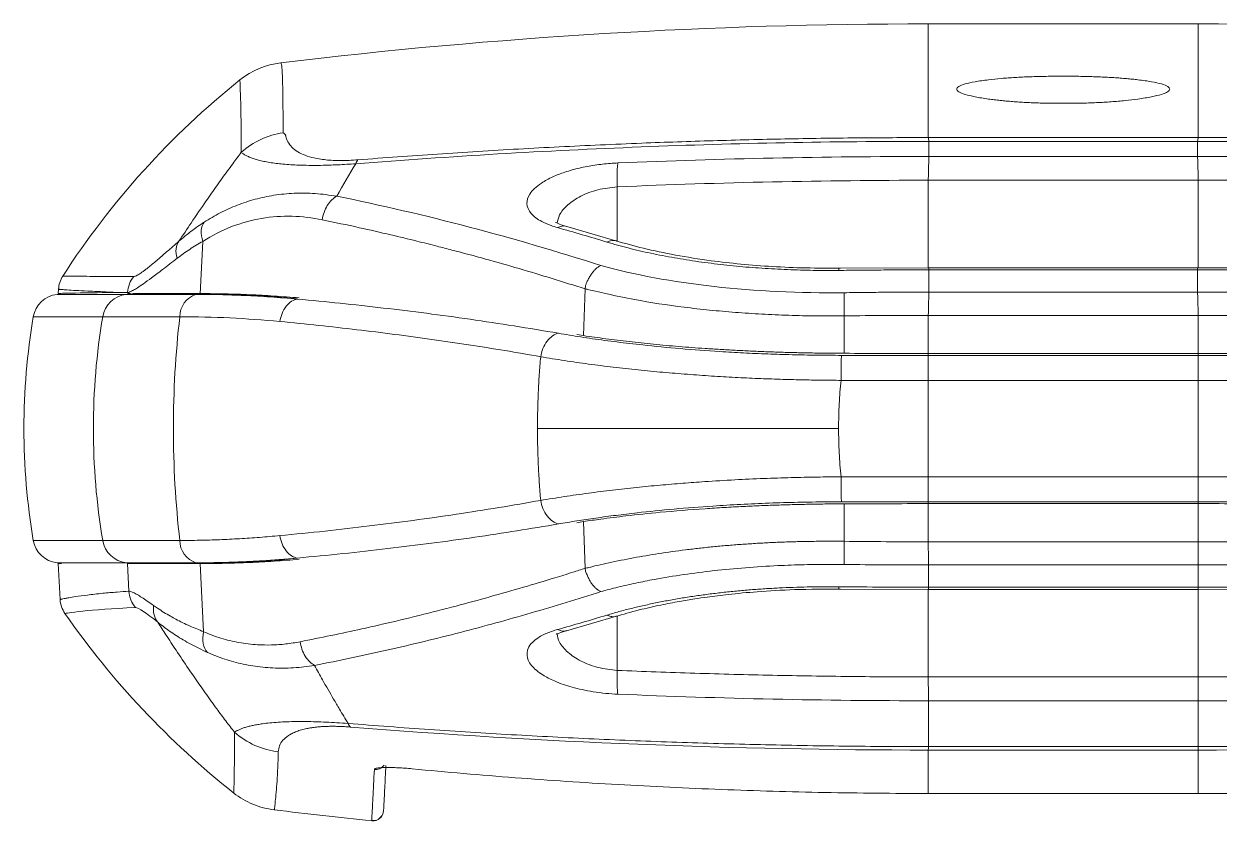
# Model space of a CAD drawing. Header units: inches. Extents: x 1127 to 2406, y 573 to 922.
# Drawn here: x 1249.07 to 1271.2, y 663.25 to 678.02 of the extents above; entities that cross this region are included whole.
import ezdxf

# ---------------------------------------------------------------- set-up
doc = ezdxf.new("R2010")
doc.units = ezdxf.units.IN

msp = doc.modelspace()

# ---------------------------------------------------------------- linework, layer by layer
at = {"color": 7, "linetype": 'Continuous', "lineweight": 15}
for p, q in [((1270.815, 678.021), (1265.815, 678.021)), ((1265.816, 675.914), (1270.815, 675.914)), ((1265.828, 675.844), (1270.803, 675.844)), ((1265.828, 675.565), (1270.803, 675.565)), ((1265.815, 675.123), (1270.815, 675.123)), ((1260.046, 673.997), (1259.121, 674.267)), ((1252.38, 673.991), (1252.331, 673.021)), ((1265.838, 673.503), (1264.153, 673.494)), ((1270.817, 673.503), (1265.814, 673.503)), ((1265.828, 673.46), (1265.828, 673.048)), ((1270.803, 673.46), (1265.828, 673.46)), ((1272.478, 673.494), (1270.793, 673.503)), ((1270.803, 673.048), (1270.803, 673.46)), ((1249.724, 673.013), (1249.679, 673.008)), ((1249.679, 673.008), (1250.961, 673.008)), ((1249.703, 673.022), (1249.707, 673.104)), ((1250.961, 673.008), (1252.252, 673.008)), ((1250.985, 673.022), (1251.04, 673.022)), ((1252.344, 673.022), (1251.096, 673.022)), ((1253.943, 672.943), (1254.132, 672.923)), ((1259.43, 672.244), (1259.46, 673.112)), ((1270.803, 673.048), (1265.828, 673.048)), ((1249.24, 672.594), (1250.525, 672.594)), ((1250.525, 672.594), (1251.953, 672.594)), ((1264.256, 672.61), (1264.256, 671.916)), ((1265.815, 672.619), (1265.815, 671.912)), ((1270.815, 672.619), (1265.815, 672.619)), ((1270.815, 671.912), (1270.815, 672.619)), ((1259.43, 672.244), (1259.307, 672.265)), ((1264.208, 671.878), (1265.815, 671.878)), ((1270.815, 671.912), (1265.815, 671.912)), ((1265.815, 671.878), (1265.815, 671.415)), ((1265.815, 671.878), (1270.815, 671.878)), ((1270.815, 671.415), (1270.815, 671.878)), ((1270.815, 671.878), (1272.423, 671.878)), ((1265.815, 671.415), (1265.815, 669.627)), ((1265.815, 671.415), (1270.815, 671.415)), ((1272.432, 671.415), (1270.815, 671.415)), ((1270.815, 669.627), (1270.815, 671.415)), ((1264.199, 669.627), (1265.815, 669.627)), ((1265.815, 669.627), (1270.815, 669.627)), ((1265.815, 669.627), (1265.815, 669.164)), ((1270.815, 669.627), (1272.432, 669.627)), ((1270.815, 669.164), (1270.815, 669.627)), ((1265.815, 669.164), (1264.208, 669.164)), ((1264.256, 668.432), (1264.256, 669.126)), ((1270.815, 669.164), (1265.815, 669.164)), ((1265.815, 669.13), (1265.815, 668.423)), ((1270.815, 669.13), (1265.815, 669.13)), ((1272.423, 669.164), (1270.815, 669.164)), ((1270.815, 669.13), (1270.815, 668.423)), ((1259.43, 668.798), (1259.307, 668.777)), ((1259.46, 667.931), (1259.43, 668.798)), ((1249.24, 668.448), (1250.525, 668.448)), ((1250.525, 668.448), (1251.953, 668.448)), ((1265.815, 668.423), (1270.815, 668.423)), ((1253.943, 668.099), (1254.132, 668.12)), ((1250.961, 668.034), (1249.679, 668.034)), ((1249.703, 668.02), (1249.737, 667.353)), ((1249.759, 668.02), (1249.703, 668.02)), ((1252.252, 668.034), (1250.961, 668.034)), ((1251.009, 667.507), (1250.984, 668.02)), ((1251.04, 668.02), (1250.984, 668.02)), ((1251.038, 668.02), (1251.096, 668.02)), ((1251.096, 668.02), (1252.344, 668.02)), ((1252.394, 666.756), (1252.331, 668.021)), ((1265.819, 667.994), (1270.812, 667.994)), ((1265.819, 667.994), (1265.819, 667.582)), ((1270.812, 667.582), (1270.812, 667.994)), ((1264.163, 667.547), (1265.829, 667.539)), ((1265.814, 667.539), (1270.817, 667.539)), ((1265.819, 667.582), (1270.812, 667.582)), ((1270.802, 667.539), (1272.468, 667.547)), ((1259.112, 666.773), (1260.038, 667.043)), ((1265.815, 665.919), (1270.815, 665.919)), ((1265.819, 665.477), (1265.819, 664.628)), ((1265.819, 665.477), (1270.812, 665.477)), ((1265.815, 664.563), (1270.815, 664.563)), ((1265.819, 664.628), (1270.812, 664.628)), ((1265.814, 663.758), (1270.817, 663.758)), ((1265.815, 663.759), (1270.815, 663.759)), ((1255.507, 663.252), (1255.508, 663.271))]:
    msp.add_line(p, q, dxfattribs=at)
at = {"color": 8, "linetype": 'Continuous', "lineweight": 15}
for p, q in [((1260.051, 673.996), (1260.056, 675.002)), ((1265.815, 673.502), (1265.815, 675.123)), ((1270.815, 673.502), (1270.815, 675.123)), ((1265.815, 671.912), (1265.815, 671.878)), ((1270.815, 671.878), (1270.815, 671.912)), ((1265.815, 669.164), (1265.815, 669.13)), ((1270.815, 669.13), (1270.815, 669.164)), ((1265.815, 667.54), (1265.815, 665.919)), ((1270.815, 667.54), (1270.815, 665.919)), ((1260.051, 667.046), (1260.056, 666.04))]:
    msp.add_line(p, q, dxfattribs=at)
at = {"color": 8, "linetype": 'Continuous', "lineweight": 15, "flags": 128}
msp.add_lwpolyline([(1264.157, 667.59), (1264.16, 667.555), (1264.163, 667.547)], dxfattribs=at)
at = {"color": 7, "linetype": 'Continuous', "lineweight": 15, "flags": 128}
msp.add_lwpolyline([(1270.812, 665.477), (1270.812, 665.368), (1270.812, 665.259), (1270.812, 665.152), (1270.812, 665.045), (1270.812, 664.939), (1270.812, 664.835), (1270.812, 664.731), (1270.812, 664.628)], dxfattribs=at)
at = {"color": 7, "linetype": 'Continuous', "lineweight": 15}
for centre, radius, start, end in [((1265.815, 578.021), 100, 90, 96.88745), ((1270.815, 578.021), 100, 83.13697, 90), ((1249.733, 672.511), 0.5, 96.1729, 170.3636), ((1251.016, 672.513), 0.498, 96.3634, 170.5815), ((1256.327, 623.75), 49.549, 96.0597, 96.2168), ((1252.388, 672.594), 0.435, 108.2566, 179.9847), ((1261.452, 670.521), 12.387, 170.3636, 189.6364), ((1262.826, 670.521), 12.474, 170.4317, 189.5683), ((1269.946, 670.521), 18.112, 173.4263, 186.5737), ((1249.733, 668.531), 0.5, 189.6364, 263.8271), ((1251.016, 668.529), 0.498, 189.4185, 263.6366), ((1252.388, 668.448), 0.435, 180.0153, 251.7434), ((1256.327, 717.292), 49.549, 263.7832, 263.9403)]:
    msp.add_arc(centre, radius, start, end, dxfattribs=at)
for points in [[(1265.816, 675.914), (1265.816, 677.316), (1265.815, 678.021), (1265.815, 678.021)], [(1270.815, 675.914), (1270.815, 677.316), (1270.815, 678.021), (1270.815, 678.021)], [(1253.066, 676.982), (1253.283, 677.155), (1253.548, 677.266), (1253.824, 677.299)], [(1253.066, 676.982), (1251.785, 675.956), (1250.677, 674.73), (1249.786, 673.348)], [(1265.816, 675.914), (1265.82, 675.899), (1265.824, 675.876), (1265.828, 675.844)], [(1265.828, 675.844), (1265.828, 675.752), (1265.828, 675.659), (1265.828, 675.565)], [(1270.815, 675.914), (1270.811, 675.899), (1270.807, 675.876), (1270.803, 675.844)], [(1270.803, 675.565), (1270.803, 675.659), (1270.803, 675.752), (1270.803, 675.844)], [(1254.86, 674.828), (1254.973, 675.031), (1255.092, 675.232), (1255.211, 675.429)], [(1255.252, 675.502), (1255.238, 675.486), (1255.224, 675.461), (1255.211, 675.429)], [(1265.828, 675.565), (1263.904, 675.564), (1261.981, 675.524), (1260.067, 675.444)], [(1276.563, 675.444), (1274.65, 675.524), (1272.727, 675.564), (1270.803, 675.565)], [(1260.056, 675.002), (1261.969, 675.083), (1263.892, 675.123), (1265.815, 675.123)], [(1270.815, 675.123), (1272.739, 675.123), (1274.662, 675.083), (1276.575, 675.002)], [(1259.749, 673.543), (1258.134, 674.064), (1256.503, 674.493), (1254.86, 674.828)], [(1258.946, 674.246), (1259.252, 674.16), (1259.558, 674.071), (1259.863, 673.978)], [(1249.707, 673.104), (1249.711, 673.19), (1249.739, 673.275), (1249.786, 673.348)], [(1250.985, 673.044), (1250.99, 673.15), (1251.033, 673.259), (1251.101, 673.34)], [(1249.703, 673.022), (1249.703, 673.03), (1250.131, 673.037), (1250.985, 673.044)], [(1252.132, 673.022), (1252.197, 673.022), (1252.263, 673.022), (1252.331, 673.021)], [(1251.953, 672.594), (1252.574, 672.594), (1253.192, 672.564), (1253.806, 672.505)], [(1264.256, 672.61), (1264.776, 672.616), (1265.296, 672.618), (1265.815, 672.619)], [(1270.815, 672.619), (1271.335, 672.618), (1271.855, 672.616), (1272.374, 672.61)], [(1265.815, 671.415), (1265.27, 671.415), (1264.744, 671.415), (1264.199, 671.415)], [(1265.815, 668.423), (1265.296, 668.423), (1264.776, 668.426), (1264.256, 668.432)], [(1272.374, 668.432), (1271.855, 668.426), (1271.335, 668.423), (1270.815, 668.423)], [(1251.131, 667.204), (1251.06, 667.286), (1251.015, 667.398), (1251.009, 667.507)], [(1272.474, 667.59), (1271.92, 667.584), (1271.366, 667.582), (1270.812, 667.582)], [(1249.737, 667.353), (1249.742, 667.261), (1249.774, 667.169), (1249.826, 667.094)], [(1252.953, 663.767), (1251.755, 664.714), (1250.697, 665.839), (1249.826, 667.094)], [(1259.863, 667.064), (1259.558, 666.971), (1259.252, 666.882), (1258.946, 666.796)], [(1260.067, 665.599), (1261.978, 665.518), (1263.898, 665.477), (1265.819, 665.477)], [(1270.812, 665.477), (1272.733, 665.477), (1274.653, 665.518), (1276.564, 665.599)], [(1255.112, 664.99), (1255.098, 665.004), (1255.083, 665.026), (1255.07, 665.056)], [(1255.112, 664.99), (1258.632, 664.707), (1262.224, 664.563), (1265.815, 664.563)], [(1270.815, 664.563), (1274.407, 664.563), (1277.999, 664.707), (1281.519, 664.99)], [(1265.815, 664.563), (1265.815, 664.257), (1265.815, 663.989), (1265.815, 663.759)], [(1265.819, 664.628), (1265.818, 664.599), (1265.817, 664.577), (1265.815, 664.563)], [(1270.812, 664.628), (1270.813, 664.599), (1270.814, 664.577), (1270.815, 664.563)], [(1270.815, 664.563), (1270.815, 664.257), (1270.815, 663.989), (1270.815, 663.759)], [(1253.702, 663.455), (1254.303, 663.382), (1254.905, 663.314), (1255.507, 663.252)]]:
    msp.add_open_spline(points, degree=3, dxfattribs=at)
for points, knots in [([(1253.824, 677.299), (1253.825, 677.299), (1253.829, 677.297), (1253.833, 677.282), (1253.838, 677.257), (1253.842, 677.222), (1253.846, 677.176), (1253.849, 677.121), (1253.853, 677.055), (1253.855, 676.979), (1253.858, 676.893), (1253.86, 676.796), (1253.862, 676.69), (1253.863, 676.573), (1253.864, 676.446), (1253.865, 676.309), (1253.866, 676.163), (1253.866, 676.057), (1253.866, 676.004)], [0, 0, 0, 0, 0.062601, 0.125189, 0.187763, 0.250324, 0.312871, 0.375405, 0.437925, 0.500432, 0.562925, 0.625405, 0.687872, 0.750324, 0.812764, 0.875189, 0.937601, 1, 1, 1, 1]), ([(1253.066, 676.982), (1253.067, 676.982), (1253.072, 676.865), (1253.084, 676.413), (1253.091, 676.076), (1253.092, 675.642)], [0, 0, 0, 0, 0.5, 0.5, 1, 1, 1, 1]), ([(1268.315, 676.549), (1268.267, 676.549), (1268.17, 676.549), (1268.028, 676.551), (1267.89, 676.554), (1267.755, 676.559), (1267.625, 676.565), (1267.499, 676.572), (1267.377, 676.581), (1267.259, 676.591), (1267.146, 676.602), (1267.036, 676.615), (1266.872, 676.636), (1266.675, 676.668), (1266.487, 676.714), (1266.368, 676.763), (1266.33, 676.813), (1266.368, 676.863), (1266.486, 676.909), (1266.674, 676.95), (1266.907, 676.984), (1267.161, 677.01), (1267.42, 677.029), (1267.701, 677.042), (1268.002, 677.05), (1268.209, 677.051), (1268.315, 677.052)], [0, 0, 0, 0, 0.02356, 0.046562, 0.069117, 0.091343, 0.113363, 0.135304, 0.157293, 0.179457, 0.201921, 0.224803, 0.248217, 0.311594, 0.374023, 0.436882, 0.500181, 0.563431, 0.626242, 0.688549, 0.751838, 0.802601, 0.85148, 0.89978, 0.948856, 1, 1, 1, 1]), ([(1268.315, 677.052), (1268.364, 677.052), (1268.461, 677.051), (1268.603, 677.05), (1268.742, 677.047), (1268.876, 677.043), (1269.007, 677.038), (1269.133, 677.032), (1269.255, 677.025), (1269.373, 677.017), (1269.486, 677.007), (1269.596, 676.997), (1269.76, 676.978), (1269.957, 676.95), (1270.145, 676.909), (1270.263, 676.863), (1270.3, 676.813), (1270.263, 676.763), (1270.144, 676.714), (1269.956, 676.668), (1269.723, 676.63), (1269.469, 676.599), (1269.21, 676.577), (1268.929, 676.56), (1268.629, 676.55), (1268.421, 676.549), (1268.315, 676.549)], [0, 0, 0, 0, 0.023592, 0.046623, 0.069204, 0.091452, 0.113489, 0.135443, 0.15744, 0.179609, 0.202073, 0.224951, 0.248356, 0.311624, 0.373948, 0.436744, 0.500008, 0.563293, 0.626167, 0.688578, 0.751976, 0.802754, 0.851625, 0.899896, 0.948923, 1, 1, 1, 1]), ([(1253.866, 676.003), (1253.727, 675.982), (1253.587, 675.941), (1253.323, 675.819), (1253.199, 675.738), (1253.092, 675.642)], [0, 0, 0, 0, 0.5, 0.5, 1, 1, 1, 1]), ([(1253.866, 676.004), (1253.873, 676), (1253.887, 675.993), (1253.9, 675.979), (1253.911, 675.964), (1253.916, 675.949), (1253.921, 675.923), (1253.936, 675.868), (1253.978, 675.786), (1254.068, 675.693), (1254.189, 675.618), (1254.339, 675.559), (1254.497, 675.522), (1254.651, 675.501), (1254.784, 675.491), (1254.929, 675.488), (1255.085, 675.49), (1255.197, 675.498), (1255.252, 675.502)], [0, 0, 0, 0, 0.02022, 0.043013, 0.06844, 0.096547, 0.114476, 0.186282, 0.349062, 0.492911, 0.618296, 0.719372, 0.805305, 0.851212, 0.892522, 0.930202, 0.965518, 1, 1, 1, 1]), ([(1255.211, 675.429), (1256.959, 675.566), (1258.723, 675.671), (1262.267, 675.81), (1264.048, 675.845), (1265.828, 675.844)], [0, 0, 0, 0, 0.5, 0.5, 1, 1, 1, 1]), ([(1255.252, 675.502), (1255.497, 675.521), (1255.988, 675.558), (1256.729, 675.61), (1257.475, 675.658), (1258.226, 675.703), (1258.982, 675.743), (1259.744, 675.779), (1260.693, 675.819), (1261.832, 675.858), (1263.159, 675.891), (1264.488, 675.911), (1265.373, 675.913), (1265.816, 675.914)], [0, 0, 0, 0, 0.070399, 0.141123, 0.212184, 0.28359, 0.355352, 0.42748, 0.499983, 0.624693, 0.749991, 0.875159, 1, 1, 1, 1]), ([(1270.803, 675.844), (1272.583, 675.845), (1274.364, 675.81), (1277.908, 675.671), (1279.672, 675.566), (1281.42, 675.429)], [0, 0, 0, 0, 0.5, 0.5, 1, 1, 1, 1]), ([(1270.815, 675.914), (1271.036, 675.914), (1271.479, 675.914), (1272.142, 675.909), (1272.807, 675.901), (1273.693, 675.886), (1274.799, 675.858), (1276.129, 675.813), (1277.456, 675.754), (1278.779, 675.682), (1280.086, 675.599), (1280.949, 675.534), (1281.378, 675.502)], [0, 0, 0, 0, 0.06238, 0.124839, 0.187381, 0.250014, 0.375303, 0.500024, 0.626652, 0.752155, 0.876587, 1, 1, 1, 1]), ([(1253.092, 675.642), (1253.038, 675.571), (1252.92, 675.413), (1252.737, 675.16), (1252.573, 674.929), (1252.381, 674.654), (1252.181, 674.361), (1252.012, 674.106), (1251.936, 673.993)], [0, 0, 0, 0, 0.13616, 0.303585, 0.477146, 0.56388, 0.806289, 1, 1, 1, 1]), ([(1253.092, 675.642), (1253.104, 675.632), (1253.127, 675.612), (1253.177, 675.582), (1253.236, 675.554), (1253.306, 675.527), (1253.387, 675.502), (1253.48, 675.479), (1253.585, 675.458), (1253.735, 675.435), (1253.91, 675.417), (1254.117, 675.405), (1254.294, 675.399), (1254.493, 675.398), (1254.694, 675.402), (1254.875, 675.409), (1255.042, 675.418), (1255.156, 675.426), (1255.211, 675.429)], [0, 0, 0, 0, 0.082624, 0.162497, 0.239643, 0.314091, 0.385876, 0.455037, 0.521625, 0.585702, 0.696891, 0.748233, 0.800141, 0.856341, 0.902548, 0.936551, 0.96908, 1, 1, 1, 1]), ([(1260.067, 675.444), (1260.021, 675.441), (1259.926, 675.436), (1259.783, 675.422), (1259.639, 675.403), (1259.495, 675.379), (1259.353, 675.35), (1259.215, 675.314), (1259.045, 675.262), (1258.844, 675.184), (1258.599, 675.05), (1258.418, 674.879), (1258.361, 674.684), (1258.424, 674.537), (1258.541, 674.428), (1258.662, 674.352), (1258.798, 674.291), (1258.907, 674.258), (1258.946, 674.246)], [0, 0, 0, 0, 0.033495, 0.067742, 0.102557, 0.138065, 0.174276, 0.211164, 0.248757, 0.319022, 0.402029, 0.535319, 0.648644, 0.772782, 0.832153, 0.889765, 0.959752, 1, 1, 1, 1]), ([(1260.056, 675.003), (1260.052, 675.113), (1260.052, 675.217), (1260.055, 675.328), (1260.057, 675.358), (1260.061, 675.407), (1260.064, 675.427), (1260.067, 675.444)], [0, 0, 0, 0, 0.5, 0.5, 0.75, 0.75, 1, 1, 1, 1]), ([(1265.828, 675.565), (1265.826, 675.531), (1265.824, 675.47), (1265.82, 675.314), (1265.818, 675.219), (1265.815, 675.123)], [0, 0, 0, 0, 0.5, 0.5, 1, 1, 1, 1]), ([(1270.803, 675.565), (1270.805, 675.533), (1270.807, 675.472), (1270.811, 675.312), (1270.813, 675.214), (1270.815, 675.123)], [0, 0, 0, 0, 0.5, 0.5, 1, 1, 1, 1]), ([(1252.405, 674.347), (1252.453, 674.377), (1252.551, 674.438), (1252.701, 674.52), (1252.857, 674.596), (1253.017, 674.663), (1253.181, 674.722), (1253.349, 674.772), (1253.521, 674.814), (1253.761, 674.858), (1254.074, 674.889), (1254.464, 674.886), (1254.726, 674.848), (1254.86, 674.828)], [0, 0, 0, 0, 0.0634782, 0.12795, 0.1934111, 0.259854, 0.327268, 0.3956394, 0.4649516, 0.5351851, 0.684148, 0.8392259, 1, 1, 1, 1]), ([(1254.86, 674.828), (1254.798, 674.796), (1254.734, 674.737), (1254.636, 674.578), (1254.603, 674.481), (1254.59, 674.391)], [0, 0, 0, 0, 0.5, 0.5, 1, 1, 1, 1]), ([(1251.936, 673.993), (1251.973, 674.024), (1252.046, 674.087), (1252.162, 674.177), (1252.281, 674.264), (1252.364, 674.319), (1252.405, 674.347)], [0, 0, 0, 0, 0.255288, 0.507111, 0.755377, 1, 1, 1, 1]), ([(1252.405, 674.346), (1252.375, 674.309), (1252.355, 674.255), (1252.347, 674.129), (1252.358, 674.058), (1252.38, 673.991)], [0, 0, 0, 0, 0.5, 0.5, 1, 1, 1, 1]), ([(1252.38, 673.991), (1252.724, 674.213), (1253.095, 674.353), (1253.843, 674.479), (1254.221, 674.466), (1254.59, 674.391)], [0, 0, 0, 0, 0.5, 0.5, 1, 1, 1, 1]), ([(1254.59, 674.391), (1254.819, 674.343), (1255.244, 674.254), (1255.828, 674.12), (1256.308, 674.005), (1256.685, 673.91), (1257.318, 673.746), (1258.234, 673.494), (1259.053, 673.238), (1259.46, 673.112)], [0, 0, 0, 0, 0.140225, 0.2595, 0.357825, 0.435197, 0.491618, 0.747535, 1, 1, 1, 1]), ([(1259.137, 674.263), (1259.081, 674.278), (1258.978, 674.307), (1258.915, 674.347), (1258.917, 674.335), (1258.917, 674.333)], [0, 0, 0, 0, 0.49092, 0.906531, 1, 1, 1, 1]), ([(1251.101, 673.34), (1251.107, 673.34), (1251.12, 673.342), (1251.148, 673.353), (1251.18, 673.37), (1251.218, 673.394), (1251.262, 673.425), (1251.312, 673.462), (1251.395, 673.527), (1251.524, 673.634), (1251.714, 673.798), (1251.861, 673.927), (1251.936, 673.993)], [0, 0, 0, 0, 0.066506, 0.132682, 0.198779, 0.265034, 0.331669, 0.398885, 0.466867, 0.63842, 0.815552, 1, 1, 1, 1]), ([(1251.936, 673.993), (1251.909, 673.956), (1251.89, 673.908), (1251.878, 673.799), (1251.885, 673.737), (1251.904, 673.677)], [0, 0, 0, 0, 0.5, 0.5, 1, 1, 1, 1]), ([(1252.38, 673.991), (1252.338, 673.967), (1252.255, 673.919), (1252.134, 673.842), (1252.016, 673.762), (1251.941, 673.705), (1251.904, 673.677)], [0, 0, 0, 0, 0.241452, 0.488651, 0.741528, 1, 1, 1, 1]), ([(1259.863, 673.978), (1259.927, 673.959), (1260.056, 673.921), (1260.258, 673.868), (1260.464, 673.817), (1260.676, 673.77), (1260.892, 673.726), (1261.112, 673.686), (1261.336, 673.648), (1261.563, 673.614), (1261.793, 673.583), (1262.025, 673.556), (1262.26, 673.531), (1262.495, 673.51), (1262.732, 673.493), (1262.97, 673.478), (1263.208, 673.467), (1263.446, 673.458), (1263.684, 673.453), (1263.921, 673.451), (1264.078, 673.452), (1264.157, 673.452)], [0, 0, 0, 0, 0.055846, 0.111334, 0.166462, 0.221234, 0.275654, 0.329723, 0.383436, 0.436791, 0.489788, 0.542427, 0.594709, 0.646633, 0.698197, 0.7494, 0.800241, 0.850717, 0.900834, 0.950599, 1, 1, 1, 1]), ([(1264.19, 673.495), (1263.975, 673.495), (1263.55, 673.494), (1262.931, 673.521), (1262.346, 673.566), (1261.741, 673.635), (1261.134, 673.732), (1260.539, 673.856), (1260.195, 673.954), (1260.027, 674.003)], [0, 0, 0, 0, 0.139125, 0.274194, 0.40521, 0.532201, 0.695229, 0.851155, 1, 1, 1, 1]), ([(1250.985, 673.044), (1250.988, 673.043), (1250.995, 673.04), (1251.01, 673.043), (1251.031, 673.053), (1251.059, 673.068), (1251.104, 673.092), (1251.172, 673.132), (1251.281, 673.206), (1251.435, 673.318), (1251.64, 673.473), (1251.812, 673.606), (1251.904, 673.677)], [0, 0, 0, 0, 0.030675, 0.070417, 0.119215, 0.179394, 0.237054, 0.344207, 0.472803, 0.622081, 0.797929, 1, 1, 1, 1]), ([(1259.46, 673.112), (1259.461, 673.124), (1259.464, 673.153), (1259.477, 673.2), (1259.501, 673.256), (1259.533, 673.316), (1259.569, 673.376), (1259.609, 673.43), (1259.653, 673.478), (1259.699, 673.517), (1259.732, 673.535), (1259.749, 673.543)], [0, 0, 0, 0, 0.0661655, 0.1489015, 0.2496091, 0.3781265, 0.5005341, 0.6265426, 0.7512149, 0.877667, 1, 1, 1, 1]), ([(1264.258, 673.039), (1263.435, 673.03), (1262.615, 673.068), (1261.08, 673.24), (1260.367, 673.372), (1259.749, 673.543)], [0, 0, 0, 0, 0.5, 0.5, 1, 1, 1, 1]), ([(1264.157, 673.452), (1264.282, 673.454), (1264.561, 673.459), (1264.978, 673.46), (1265.41, 673.461), (1265.688, 673.46), (1265.828, 673.46)], [0, 0, 0, 0, 0.224941, 0.500004, 0.749999, 1, 1, 1, 1]), ([(1270.803, 673.46), (1270.943, 673.46), (1271.221, 673.46), (1271.639, 673.46), (1272.056, 673.459), (1272.335, 673.454), (1272.474, 673.452)], [0, 0, 0, 0, 0.250058, 0.499997, 0.750209, 1, 1, 1, 1]), ([(1249.786, 673.348), (1249.787, 673.348), (1249.789, 673.348), (1249.802, 673.348), (1249.823, 673.348), (1249.851, 673.347), (1249.886, 673.346), (1249.925, 673.346), (1249.969, 673.345), (1250.018, 673.345), (1250.07, 673.344), (1250.169, 673.343), (1250.331, 673.342), (1250.579, 673.341), (1250.832, 673.34), (1251.015, 673.34), (1251.101, 673.34)], [0, 0, 0, 0, 0.0588048, 0.1157916, 0.170961, 0.2243135, 0.2758495, 0.3255691, 0.3734726, 0.4195599, 0.463831, 0.5062859, 0.6519677, 0.7828207, 0.8988353, 1, 1, 1, 1]), ([(1249.707, 673.104), (1249.708, 673.103), (1249.71, 673.103), (1249.726, 673.102), (1249.753, 673.099), (1249.797, 673.096), (1249.879, 673.089), (1250.022, 673.081), (1250.217, 673.072), (1250.399, 673.064), (1250.548, 673.055), (1250.682, 673.048), (1250.826, 673.043), (1250.932, 673.044), (1250.985, 673.044)], [0, 0, 0, 0, 0.063473, 0.128125, 0.193956, 0.260964, 0.355468, 0.506229, 0.650812, 0.749876, 0.812158, 0.874076, 0.93687, 1, 1, 1, 1]), ([(1252.252, 673.008), (1252.325, 673.008), (1252.471, 673.007), (1252.77, 673.002), (1253.157, 672.989), (1253.638, 672.963), (1253.965, 672.935), (1254.131, 672.921)], [0, 0, 0, 0, 0.115828, 0.231855, 0.475826, 0.733472, 1, 1, 1, 1]), ([(1252.331, 673.021), (1252.464, 673.019), (1252.731, 673.015), (1253.133, 672.999), (1253.537, 672.975), (1253.807, 672.954), (1253.943, 672.943)], [0, 0, 0, 0, 0.247085, 0.496083, 0.74704, 1, 1, 1, 1]), ([(1254.164, 672.943), (1254.009, 672.955), (1253.703, 672.98), (1253.246, 673.004), (1252.87, 673.017), (1252.569, 673.022), (1252.419, 673.022), (1252.344, 673.022)], [0, 0, 0, 0, 0.256231, 0.504363, 0.75324, 0.876742, 1, 1, 1, 1]), ([(1259.46, 673.112), (1259.483, 673.106), (1259.547, 673.09), (1259.682, 673.058), (1259.958, 672.996), (1260.489, 672.886), (1261.128, 672.787), (1261.762, 672.716), (1262.242, 672.673), (1262.731, 672.641), (1263.231, 672.619), (1263.741, 672.607), (1264.084, 672.609), (1264.256, 672.61)], [0, 0, 0, 0, 0.017957, 0.048162, 0.100208, 0.218409, 0.418037, 0.514866, 0.610449, 0.706762, 0.803796, 0.901536, 1, 1, 1, 1]), ([(1264.256, 672.61), (1264.256, 672.697), (1264.255, 672.79), (1264.256, 672.944), (1264.257, 673.004), (1264.258, 673.039)], [0, 0, 0, 0, 0.5, 0.5, 1, 1, 1, 1]), ([(1265.828, 673.048), (1265.697, 673.048), (1265.435, 673.048), (1265.043, 673.047), (1264.651, 673.045), (1264.389, 673.041), (1264.258, 673.039)], [0, 0, 0, 0, 0.250051, 0.499997, 0.749903, 1, 1, 1, 1]), ([(1265.828, 673.048), (1265.826, 673.01), (1265.824, 672.95), (1265.82, 672.799), (1265.818, 672.71), (1265.815, 672.619)], [0, 0, 0, 0, 0.5, 0.5, 1, 1, 1, 1]), ([(1270.815, 672.619), (1270.813, 672.71), (1270.811, 672.799), (1270.807, 672.95), (1270.805, 673.01), (1270.803, 673.048)], [0, 0, 0, 0, 0.5, 0.5, 1, 1, 1, 1]), ([(1272.373, 673.039), (1272.255, 673.041), (1271.993, 673.045), (1271.601, 673.047), (1271.196, 673.048), (1270.934, 673.048), (1270.803, 673.048)], [0, 0, 0, 0, 0.225349, 0.500003, 0.75, 1, 1, 1, 1]), ([(1254.131, 672.921), (1254.061, 672.911), (1253.984, 672.865), (1253.863, 672.711), (1253.822, 672.605), (1253.806, 672.505)], [0, 0, 0, 0, 0.5, 0.5, 1, 1, 1, 1]), ([(1254.131, 672.921), (1254.395, 672.896), (1254.925, 672.845), (1255.722, 672.757), (1256.525, 672.659), (1257.333, 672.548), (1258.147, 672.426), (1258.691, 672.334), (1258.965, 672.288)], [0, 0, 0, 0, 0.1632902, 0.3278688, 0.4937846, 0.6610835, 0.8298085, 1, 1, 1, 1]), ([(1258.637, 671.852), (1258.416, 671.891), (1257.971, 671.969), (1257.299, 672.075), (1256.618, 672.176), (1255.928, 672.269), (1255.229, 672.355), (1254.521, 672.435), (1254.046, 672.482), (1253.806, 672.505)], [0, 0, 0, 0, 0.137793, 0.277256, 0.4184, 0.561236, 0.705775, 0.852026, 1, 1, 1, 1]), ([(1258.637, 671.852), (1258.653, 671.951), (1258.695, 672.059), (1258.817, 672.221), (1258.894, 672.272), (1258.965, 672.288)], [0, 0, 0, 0, 0.5, 0.5, 1, 1, 1, 1]), ([(1258.965, 672.288), (1259.032, 672.276), (1259.168, 672.253), (1259.379, 672.22), (1259.597, 672.187), (1259.82, 672.156), (1260.049, 672.126), (1260.285, 672.097), (1260.669, 672.054), (1261.219, 672), (1261.85, 671.953), (1262.393, 671.922), (1262.84, 671.903), (1263.292, 671.889), (1263.748, 671.88), (1264.055, 671.879), (1264.208, 671.878)], [0, 0, 0, 0, 0.048347, 0.096559, 0.144683, 0.192771, 0.24087, 0.289029, 0.337298, 0.47182, 0.606196, 0.685033, 0.763637, 0.842204, 0.920928, 1, 1, 1, 1]), ([(1264.256, 671.916), (1264.157, 671.916), (1263.961, 671.918), (1263.669, 671.922), (1263.378, 671.928), (1263.09, 671.936), (1262.804, 671.946), (1262.521, 671.958), (1262.239, 671.972), (1261.96, 671.988), (1261.61, 672.01), (1261.195, 672.041), (1260.724, 672.084), (1260.273, 672.132), (1259.838, 672.185), (1259.566, 672.224), (1259.43, 672.244)], [0, 0, 0, 0, 0.056093, 0.11189, 0.167466, 0.222901, 0.278272, 0.333658, 0.389139, 0.444792, 0.500695, 0.601227, 0.700959, 0.800353, 0.899878, 1, 1, 1, 1]), ([(1258.637, 671.852), (1258.628, 671.741), (1258.609, 671.521), (1258.591, 671.188), (1258.58, 670.855), (1258.578, 670.632), (1258.578, 670.521)], [0, 0, 0, 0, 0.249614, 0.499473, 0.749596, 1, 1, 1, 1]), ([(1258.637, 671.852), (1258.709, 671.84), (1258.852, 671.816), (1259.073, 671.781), (1259.297, 671.748), (1259.523, 671.717), (1259.751, 671.687), (1259.98, 671.659), (1260.21, 671.633), (1260.44, 671.608), (1260.669, 671.586), (1260.898, 671.564), (1261.126, 671.545), (1261.352, 671.527), (1261.576, 671.51), (1261.799, 671.495), (1262.018, 671.482), (1262.235, 671.47), (1262.449, 671.459), (1262.659, 671.45), (1262.866, 671.442), (1263.069, 671.435), (1263.268, 671.429), (1263.462, 671.424), (1263.653, 671.421), (1263.839, 671.418), (1264.02, 671.416), (1264.14, 671.415), (1264.199, 671.415)], [0, 0, 0, 0, 0.048268, 0.095748, 0.14244, 0.188346, 0.23347, 0.277813, 0.321374, 0.364152, 0.406147, 0.447357, 0.487784, 0.527427, 0.566286, 0.60436, 0.64165, 0.678155, 0.713875, 0.748809, 0.782959, 0.816323, 0.848901, 0.880693, 0.911699, 0.941919, 0.971353, 1, 1, 1, 1]), ([(1264.208, 671.878), (1264.206, 671.853), (1264.203, 671.793), (1264.2, 671.627), (1264.199, 671.522), (1264.199, 671.415)], [0, 0, 0, 0, 0.5, 0.5, 1, 1, 1, 1]), ([(1264.256, 671.916), (1264.516, 671.915), (1265.035, 671.913), (1265.555, 671.912), (1265.815, 671.912)], [0, 0, 0, 0, 0.500037, 1, 1, 1, 1]), ([(1272.375, 671.916), (1272.115, 671.915), (1271.595, 671.913), (1271.075, 671.912), (1270.815, 671.912)], [0, 0, 0, 0, 0.5000202, 1, 1, 1, 1]), ([(1264.199, 671.415), (1264.192, 671.343), (1264.179, 671.198), (1264.165, 670.977), (1264.156, 670.751), (1264.155, 670.597), (1264.154, 670.521)], [0, 0, 0, 0, 0.242222, 0.486323, 0.744031, 1, 1, 1, 1]), ([(1258.578, 670.521), (1258.945, 670.521), (1259.349, 670.521), (1260.216, 670.521), (1260.678, 670.521), (1261.639, 670.521), (1262.137, 670.521), (1263.144, 670.521), (1263.653, 670.521), (1264.154, 670.521)], [0, 0, 0, 0, 0.25, 0.25, 0.5, 0.5, 0.75, 0.75, 1, 1, 1, 1]), ([(1258.578, 670.521), (1258.578, 670.409), (1258.58, 670.186), (1258.592, 669.852), (1258.61, 669.52), (1258.628, 669.3), (1258.637, 669.19)], [0, 0, 0, 0, 0.251395, 0.501848, 0.751377, 1, 1, 1, 1]), ([(1264.154, 670.521), (1264.155, 670.446), (1264.156, 670.297), (1264.165, 670.074), (1264.178, 669.85), (1264.192, 669.702), (1264.199, 669.627)], [0, 0, 0, 0, 0.250029, 0.499937, 0.749877, 1, 1, 1, 1]), ([(1258.637, 669.19), (1258.709, 669.202), (1258.851, 669.226), (1259.072, 669.26), (1259.294, 669.293), (1259.517, 669.324), (1259.741, 669.353), (1259.965, 669.38), (1260.188, 669.406), (1260.409, 669.429), (1260.628, 669.452), (1260.845, 669.472), (1261.058, 669.491), (1261.267, 669.508), (1261.472, 669.524), (1261.791, 669.546), (1262.22, 669.572), (1262.757, 669.597), (1263.265, 669.613), (1263.743, 669.624), (1264.051, 669.626), (1264.199, 669.627)], [0, 0, 0, 0, 0.048148, 0.095424, 0.141785, 0.187195, 0.231619, 0.275024, 0.317382, 0.358667, 0.398858, 0.437934, 0.475878, 0.512677, 0.548318, 0.582792, 0.677576, 0.76675, 0.850227, 0.927974, 1, 1, 1, 1]), ([(1264.199, 669.627), (1264.199, 669.52), (1264.2, 669.415), (1264.203, 669.249), (1264.206, 669.189), (1264.208, 669.164)], [0, 0, 0, 0, 0.5, 0.5, 1, 1, 1, 1]), ([(1253.806, 668.537), (1254.085, 668.564), (1254.639, 668.619), (1255.462, 668.714), (1256.273, 668.818), (1257.072, 668.932), (1257.859, 669.054), (1258.379, 669.145), (1258.637, 669.19)], [0, 0, 0, 0, 0.172467, 0.342593, 0.510392, 0.675882, 0.839079, 1, 1, 1, 1]), ([(1258.637, 669.19), (1258.653, 669.091), (1258.695, 668.983), (1258.817, 668.821), (1258.894, 668.77), (1258.965, 668.754)], [0, 0, 0, 0, 0.5, 0.5, 1, 1, 1, 1]), ([(1264.208, 669.164), (1264.118, 669.164), (1263.937, 669.163), (1263.667, 669.16), (1263.399, 669.155), (1263.132, 669.149), (1262.867, 669.14), (1262.604, 669.129), (1262.342, 669.117), (1262.083, 669.102), (1261.666, 669.076), (1261.102, 669.032), (1260.508, 668.971), (1260.03, 668.914), (1259.658, 668.864), (1259.3, 668.811), (1259.077, 668.773), (1258.965, 668.754)], [0, 0, 0, 0, 0.0465844, 0.0930141, 0.1393278, 0.1855645, 0.2317636, 0.2779647, 0.3242075, 0.3705319, 0.4169775, 0.5502119, 0.6837651, 0.7628189, 0.8417315, 0.9207192, 1, 1, 1, 1]), ([(1264.256, 669.126), (1264.161, 669.126), (1263.968, 669.125), (1263.673, 669.12), (1263.367, 669.114), (1263.049, 669.105), (1262.72, 669.093), (1262.38, 669.078), (1262.031, 669.059), (1261.513, 669.026), (1260.896, 668.976), (1260.258, 668.909), (1259.789, 668.85), (1259.536, 668.813), (1259.43, 668.798)], [0, 0, 0, 0, 0.053962, 0.110192, 0.168797, 0.229927, 0.293763, 0.360348, 0.429616, 0.501478, 0.673922, 0.813793, 0.92216, 1, 1, 1, 1]), ([(1265.815, 669.13), (1265.555, 669.13), (1265.035, 669.129), (1264.516, 669.127), (1264.256, 669.126)], [0, 0, 0, 0, 0.499949, 1, 1, 1, 1]), ([(1272.375, 669.126), (1272.115, 669.127), (1271.595, 669.129), (1271.075, 669.13), (1270.815, 669.13)], [0, 0, 0, 0, 0.5000511, 1, 1, 1, 1]), ([(1254.131, 668.121), (1254.412, 668.148), (1254.97, 668.201), (1255.799, 668.294), (1256.612, 668.395), (1257.41, 668.505), (1258.193, 668.623), (1258.709, 668.711), (1258.965, 668.754)], [0, 0, 0, 0, 0.174028, 0.345115, 0.513256, 0.678453, 0.840702, 1, 1, 1, 1]), ([(1251.953, 668.448), (1252.075, 668.448), (1252.321, 668.45), (1252.69, 668.461), (1253.06, 668.479), (1253.433, 668.503), (1253.682, 668.526), (1253.806, 668.537)], [0, 0, 0, 0, 0.1970081, 0.3954728, 0.5954338, 0.7969302, 1, 1, 1, 1]), ([(1253.806, 668.537), (1253.822, 668.437), (1253.863, 668.331), (1253.984, 668.177), (1254.061, 668.131), (1254.131, 668.121)], [0, 0, 0, 0, 0.5, 0.5, 1, 1, 1, 1]), ([(1264.256, 668.432), (1264.164, 668.433), (1263.979, 668.434), (1263.703, 668.432), (1263.428, 668.427), (1263.154, 668.419), (1262.883, 668.408), (1262.614, 668.393), (1262.349, 668.375), (1262.086, 668.355), (1261.827, 668.331), (1261.572, 668.304), (1261.234, 668.264), (1260.823, 668.207), (1260.348, 668.126), (1259.972, 668.05), (1259.701, 667.988), (1259.554, 667.954), (1259.481, 667.936), (1259.46, 667.931)], [0, 0, 0, 0, 0.052856, 0.105662, 0.158395, 0.211036, 0.263571, 0.316003, 0.368338, 0.420585, 0.47276, 0.524857, 0.576843, 0.683242, 0.786756, 0.89174, 0.9447, 0.983894, 1, 1, 1, 1]), ([(1264.258, 668.003), (1264.257, 668.038), (1264.256, 668.098), (1264.255, 668.252), (1264.256, 668.345), (1264.256, 668.432)], [0, 0, 0, 0, 0.5, 0.5, 1, 1, 1, 1]), ([(1265.815, 668.423), (1265.816, 668.332), (1265.817, 668.243), (1265.818, 668.092), (1265.818, 668.032), (1265.819, 667.994)], [0, 0, 0, 0, 0.5, 0.5, 1, 1, 1, 1]), ([(1270.812, 667.994), (1270.813, 668.032), (1270.813, 668.092), (1270.814, 668.243), (1270.815, 668.332), (1270.815, 668.423)], [0, 0, 0, 0, 0.5, 0.5, 1, 1, 1, 1]), ([(1254.131, 668.121), (1254.019, 668.111), (1253.799, 668.092), (1253.472, 668.07), (1253.103, 668.051), (1252.77, 668.04), (1252.471, 668.035), (1252.325, 668.034), (1252.252, 668.034)], [0, 0, 0, 0, 0.178996, 0.353042, 0.524176, 0.768146, 0.884164, 1, 1, 1, 1]), ([(1252.331, 668.021), (1252.477, 668.023), (1252.763, 668.028), (1253.178, 668.046), (1253.569, 668.069), (1253.821, 668.089), (1253.943, 668.099)], [0, 0, 0, 0, 0.272569, 0.530091, 0.772569, 1, 1, 1, 1]), ([(1252.344, 668.02), (1252.419, 668.02), (1252.569, 668.02), (1252.87, 668.025), (1253.246, 668.038), (1253.703, 668.062), (1254.009, 668.087), (1254.164, 668.099)], [0, 0, 0, 0, 0.123248, 0.2467599, 0.4956372, 0.7437587, 1, 1, 1, 1]), ([(1252.132, 668.02), (1252.165, 668.02), (1252.229, 668.02), (1252.297, 668.02), (1252.331, 668.021)], [0, 0, 0, 0, 0.500015, 1, 1, 1, 1]), ([(1259.46, 667.931), (1259.384, 667.907), (1259.198, 667.847), (1258.818, 667.73), (1258.097, 667.515), (1257.033, 667.215), (1256.033, 666.969), (1255.07, 666.75), (1254.563, 666.648), (1254.183, 666.571)], [0, 0, 0, 0, 0.043365, 0.106756, 0.218073, 0.455236, 0.713877, 0.785533, 1, 1, 1, 1]), ([(1259.749, 667.499), (1259.733, 667.508), (1259.701, 667.526), (1259.654, 667.564), (1259.609, 667.611), (1259.568, 667.665), (1259.533, 667.726), (1259.507, 667.781), (1259.487, 667.826), (1259.474, 667.86), (1259.463, 667.895), (1259.461, 667.919), (1259.46, 667.931)], [0, 0, 0, 0, 0.1201823, 0.2442811, 0.3711452, 0.4994534, 0.6230872, 0.7481255, 0.8123637, 0.8757738, 0.9386318, 1, 1, 1, 1]), ([(1264.258, 668.003), (1264.175, 668.003), (1264.01, 668.005), (1263.763, 668.003), (1263.518, 667.999), (1263.274, 667.992), (1262.909, 667.976), (1262.429, 667.946), (1261.844, 667.891), (1261.279, 667.818), (1260.798, 667.738), (1260.396, 667.658), (1260.064, 667.583), (1259.854, 667.527), (1259.749, 667.499)], [0, 0, 0, 0, 0.050387, 0.100534, 0.1505, 0.200346, 0.250136, 0.375361, 0.500118, 0.624782, 0.750048, 0.833033, 0.916257, 1, 1, 1, 1]), ([(1265.819, 667.994), (1265.559, 667.994), (1265.038, 667.995), (1264.518, 668), (1264.258, 668.003)], [0, 0, 0, 0, 0.5000195, 1, 1, 1, 1]), ([(1272.373, 668.003), (1272.113, 668), (1271.593, 667.995), (1271.072, 667.994), (1270.812, 667.994)], [0, 0, 0, 0, 0.499981, 1, 1, 1, 1]), ([(1249.737, 667.353), (1249.738, 667.353), (1249.74, 667.354), (1249.757, 667.358), (1249.787, 667.365), (1249.833, 667.374), (1249.907, 667.388), (1250.031, 667.409), (1250.233, 667.437), (1250.496, 667.466), (1250.762, 667.49), (1250.937, 667.502), (1251.009, 667.507)], [0, 0, 0, 0, 0.062837, 0.13002, 0.201549, 0.277424, 0.357646, 0.475067, 0.629691, 0.788906, 0.912343, 1, 1, 1, 1]), ([(1251.009, 667.507), (1251.016, 667.507), (1251.028, 667.506), (1251.055, 667.498), (1251.086, 667.486), (1251.123, 667.467), (1251.175, 667.439), (1251.248, 667.393), (1251.347, 667.327), (1251.426, 667.271), (1251.466, 667.243)], [0, 0, 0, 0, 0.0959048, 0.1921785, 0.2888988, 0.3861409, 0.4839777, 0.6500867, 0.8220138, 1, 1, 1, 1]), ([(1259.749, 667.499), (1259.536, 667.431), (1259.107, 667.295), (1258.46, 667.103), (1257.807, 666.918), (1257.148, 666.742), (1256.482, 666.575), (1255.81, 666.418), (1255.132, 666.269), (1254.678, 666.178), (1254.45, 666.133)], [0, 0, 0, 0, 0.121933, 0.244748, 0.368441, 0.493011, 0.618455, 0.744769, 0.871952, 1, 1, 1, 1]), ([(1264.157, 667.59), (1264.071, 667.59), (1263.899, 667.591), (1263.639, 667.588), (1263.378, 667.582), (1263.116, 667.571), (1262.853, 667.557), (1262.59, 667.539), (1262.327, 667.517), (1262.065, 667.491), (1261.805, 667.46), (1261.547, 667.426), (1261.292, 667.387), (1261.041, 667.344), (1260.794, 667.296), (1260.551, 667.245), (1260.315, 667.189), (1260.083, 667.129), (1259.936, 667.085), (1259.863, 667.064)], [0, 0, 0, 0, 0.05391, 0.108451, 0.163592, 0.21934, 0.275715, 0.33271, 0.390316, 0.448534, 0.507366, 0.566808, 0.626862, 0.687532, 0.74881, 0.810687, 0.873172, 0.936284, 1, 1, 1, 1]), ([(1260.018, 667.037), (1260.162, 667.079), (1260.429, 667.156), (1260.833, 667.248), (1261.181, 667.315), (1261.47, 667.363), (1261.769, 667.407), (1262.15, 667.454), (1262.687, 667.504), (1263.382, 667.545), (1263.905, 667.546), (1264.19, 667.547)], [0, 0, 0, 0, 0.128367, 0.237316, 0.326744, 0.396594, 0.451577, 0.541916, 0.663415, 0.81609, 1, 1, 1, 1]), ([(1264.157, 667.59), (1264.434, 667.587), (1264.988, 667.583), (1265.542, 667.582), (1265.819, 667.582)], [0, 0, 0, 0, 0.499972, 1, 1, 1, 1]), ([(1249.826, 667.094), (1249.826, 667.094), (1249.936, 667.115), (1250.372, 667.161), (1250.698, 667.187), (1251.131, 667.204)], [0, 0, 0, 0, 0.5, 0.5, 1, 1, 1, 1]), ([(1251.131, 667.204), (1251.159, 667.205), (1251.21, 667.181), (1251.351, 667.086), (1251.441, 667.017), (1251.546, 666.932)], [0, 0, 0, 0, 0.5, 0.5, 1, 1, 1, 1]), ([(1251.466, 667.243), (1251.459, 667.185), (1251.462, 667.126), (1251.49, 667.018), (1251.515, 666.971), (1251.546, 666.932)], [0, 0, 0, 0, 0.5, 0.5, 1, 1, 1, 1]), ([(1251.466, 667.243), (1251.491, 667.226), (1251.552, 667.183), (1251.656, 667.116), (1251.77, 667.049), (1251.927, 666.963), (1252.125, 666.865), (1252.308, 666.791), (1252.394, 666.756)], [0, 0, 0, 0, 0.1024596, 0.2518052, 0.394587, 0.5037258, 0.7689352, 1, 1, 1, 1]), ([(1251.546, 666.932), (1251.596, 666.855), (1251.709, 666.679), (1251.898, 666.39), (1252.14, 666.029), (1252.39, 665.669), (1252.62, 665.35), (1252.801, 665.106), (1252.913, 664.962), (1252.967, 664.892)], [0, 0, 0, 0, 0.105405, 0.240453, 0.405315, 0.625449, 0.774644, 0.890016, 1, 1, 1, 1]), ([(1252.463, 666.374), (1252.409, 666.399), (1252.303, 666.448), (1252.155, 666.526), (1252.015, 666.605), (1251.884, 666.686), (1251.762, 666.768), (1251.649, 666.85), (1251.58, 666.905), (1251.546, 666.932)], [0, 0, 0, 0, 0.14636, 0.291433, 0.435277, 0.577964, 0.719579, 0.860221, 1, 1, 1, 1]), ([(1252.463, 666.374), (1252.427, 666.412), (1252.4, 666.469), (1252.375, 666.604), (1252.378, 666.682), (1252.394, 666.756)], [0, 0, 0, 0, 0.5, 0.5, 1, 1, 1, 1]), ([(1252.394, 666.756), (1252.447, 666.734), (1252.553, 666.689), (1252.716, 666.635), (1252.881, 666.59), (1253.049, 666.555), (1253.22, 666.529), (1253.422, 666.511), (1253.655, 666.508), (1253.919, 666.525), (1254.094, 666.555), (1254.183, 666.571)], [0, 0, 0, 0, 0.091333, 0.183175, 0.275729, 0.369195, 0.463763, 0.559622, 0.704218, 0.850824, 1, 1, 1, 1]), ([(1258.946, 666.796), (1258.915, 666.787), (1258.848, 666.768), (1258.752, 666.731), (1258.653, 666.684), (1258.548, 666.619), (1258.447, 666.53), (1258.373, 666.396), (1258.385, 666.227), (1258.509, 666.071), (1258.688, 665.943), (1258.858, 665.853), (1259.048, 665.779), (1259.222, 665.725), (1259.406, 665.681), (1259.615, 665.641), (1259.839, 665.612), (1259.993, 665.603), (1260.067, 665.599)], [0, 0, 0, 0, 0.030999, 0.067498, 0.109575, 0.157185, 0.226126, 0.311216, 0.431298, 0.551138, 0.609277, 0.690192, 0.744429, 0.789455, 0.838839, 0.88966, 0.946814, 1, 1, 1, 1]), ([(1258.93, 666.722), (1258.93, 666.721), (1258.929, 666.705), (1258.968, 666.73), (1259.075, 666.761), (1259.132, 666.779)], [0, 0, 0, 0, 0.0158724, 0.4677194, 1, 1, 1, 1]), ([(1254.183, 666.571), (1254.195, 666.48), (1254.227, 666.383), (1254.325, 666.224), (1254.388, 666.165), (1254.45, 666.133)], [0, 0, 0, 0, 0.5, 0.5, 1, 1, 1, 1]), ([(1254.45, 666.133), (1254.384, 666.123), (1254.254, 666.103), (1254.059, 666.086), (1253.866, 666.079), (1253.676, 666.083), (1253.49, 666.097), (1253.307, 666.121), (1253.129, 666.154), (1252.955, 666.196), (1252.786, 666.247), (1252.622, 666.305), (1252.515, 666.351), (1252.463, 666.374)], [0, 0, 0, 0, 0.098874, 0.19632, 0.292268, 0.386657, 0.479432, 0.570546, 0.659957, 0.747633, 0.833545, 0.917672, 1, 1, 1, 1]), ([(1254.45, 666.133), (1254.499, 666.043), (1254.614, 665.831), (1254.769, 665.562), (1254.927, 665.294), (1255.017, 665.145), (1255.07, 665.056)], [0, 0, 0, 0, 0.243523, 0.569993, 0.744311, 1, 1, 1, 1]), ([(1260.067, 665.599), (1260.06, 665.634), (1260.055, 665.702), (1260.051, 665.866), (1260.053, 665.958), (1260.056, 666.04)], [0, 0, 0, 0, 0.5, 0.5, 1, 1, 1, 1]), ([(1260.056, 666.04), (1260.295, 666.03), (1260.774, 666.011), (1261.493, 665.987), (1262.213, 665.966), (1262.933, 665.949), (1263.653, 665.936), (1264.374, 665.926), (1265.095, 665.92), (1265.575, 665.92), (1265.815, 665.919)], [0, 0, 0, 0, 0.125103, 0.25017, 0.375203, 0.500206, 0.625184, 0.750139, 0.875077, 1, 1, 1, 1]), ([(1265.815, 665.919), (1265.816, 665.823), (1265.817, 665.728), (1265.818, 665.572), (1265.818, 665.511), (1265.819, 665.477)], [0, 0, 0, 0, 0.5, 0.5, 1, 1, 1, 1]), ([(1270.815, 665.919), (1270.815, 665.828), (1270.814, 665.73), (1270.813, 665.57), (1270.813, 665.509), (1270.812, 665.477)], [0, 0, 0, 0, 0.5, 0.5, 1, 1, 1, 1]), ([(1270.815, 665.919), (1271.056, 665.92), (1271.536, 665.92), (1272.257, 665.926), (1272.978, 665.936), (1273.698, 665.949), (1274.418, 665.966), (1275.138, 665.987), (1275.857, 666.011), (1276.336, 666.03), (1276.575, 666.04)], [0, 0, 0, 0, 0.124923, 0.249861, 0.374816, 0.499794, 0.624797, 0.74983, 0.874897, 1, 1, 1, 1]), ([(1252.967, 664.892), (1252.979, 664.9), (1253.002, 664.917), (1253.048, 664.94), (1253.101, 664.963), (1253.163, 664.984), (1253.232, 665.003), (1253.308, 665.021), (1253.392, 665.036), (1253.529, 665.058), (1253.742, 665.08), (1254.033, 665.092), (1254.285, 665.092), (1254.467, 665.089), (1254.658, 665.082), (1254.859, 665.071), (1255, 665.061), (1255.07, 665.056)], [0, 0, 0, 0, 0.07924, 0.154807, 0.226754, 0.295131, 0.359989, 0.421383, 0.479369, 0.534011, 0.672435, 0.789287, 0.835892, 0.879555, 0.92093, 0.96079, 1, 1, 1, 1]), ([(1255.112, 664.99), (1255.083, 664.992), (1255.025, 664.996), (1254.94, 665.001), (1254.858, 665.003), (1254.779, 665.004), (1254.702, 665.003), (1254.629, 665.001), (1254.559, 664.996), (1254.491, 664.99), (1254.426, 664.982), (1254.364, 664.973), (1254.287, 664.958), (1254.2, 664.937), (1254.111, 664.907), (1254.032, 664.872), (1253.939, 664.818), (1253.852, 664.742), (1253.79, 664.641), (1253.782, 664.569), (1253.777, 664.532)], [0, 0, 0, 0, 0.01815, 0.0363592, 0.0548809, 0.0739558, 0.0938047, 0.1146235, 0.1365821, 0.1598254, 0.1844757, 0.2106355, 0.2383905, 0.2927408, 0.3524831, 0.4178805, 0.4891337, 0.6407211, 0.8108239, 1, 1, 1, 1]), ([(1255.07, 665.056), (1255.321, 665.037), (1255.823, 664.997), (1256.578, 664.943), (1257.336, 664.893), (1258.096, 664.848), (1258.859, 664.806), (1259.624, 664.769), (1260.391, 664.736), (1261.161, 664.707), (1261.932, 664.683), (1262.706, 664.663), (1263.481, 664.647), (1264.259, 664.636), (1265.038, 664.629), (1265.558, 664.628), (1265.819, 664.628)], [0, 0, 0, 0, 0.070886, 0.141824, 0.212822, 0.283887, 0.355028, 0.426252, 0.497567, 0.568982, 0.640504, 0.712141, 0.783901, 0.855792, 0.927823, 1, 1, 1, 1]), ([(1270.812, 664.628), (1271.055, 664.628), (1271.541, 664.629), (1272.268, 664.635), (1272.994, 664.644), (1273.718, 664.658), (1274.441, 664.676), (1275.162, 664.697), (1275.881, 664.722), (1276.598, 664.751), (1277.313, 664.783), (1278.026, 664.819), (1278.738, 664.859), (1279.447, 664.903), (1280.154, 664.95), (1280.858, 665.001), (1281.327, 665.038), (1281.561, 665.056)], [0, 0, 0, 0, 0.06737, 0.134612, 0.201732, 0.268736, 0.335631, 0.402423, 0.469119, 0.535725, 0.602248, 0.668695, 0.735071, 0.801383, 0.867638, 0.933841, 1, 1, 1, 1]), ([(1252.967, 664.892), (1252.966, 664.526), (1252.963, 664.244), (1252.957, 663.864), (1252.953, 663.767), (1252.953, 663.767)], [0, 0, 0, 0, 0.5, 0.5, 1, 1, 1, 1]), ([(1252.967, 664.892), (1253.078, 664.795), (1253.207, 664.712), (1253.483, 664.589), (1253.63, 664.549), (1253.777, 664.532)], [0, 0, 0, 0, 0.5, 0.5, 1, 1, 1, 1]), ([(1253.777, 664.532), (1253.776, 664.487), (1253.774, 664.392), (1253.768, 664.256), (1253.762, 664.118), (1253.751, 663.95), (1253.738, 663.768), (1253.722, 663.61), (1253.711, 663.511), (1253.704, 663.463), (1253.702, 663.458), (1253.702, 663.455)], [0, 0, 0, 0, 0.063321, 0.1336, 0.210839, 0.295374, 0.44554, 0.615482, 0.764538, 0.892711, 1, 1, 1, 1]), ([(1255.557, 664.205), (1255.558, 664.207), (1255.559, 664.212), (1255.57, 664.219), (1255.588, 664.225), (1255.62, 664.232), (1255.676, 664.238), (1255.765, 664.241), (1255.872, 664.24), (1255.993, 664.236), (1256.123, 664.228), (1256.213, 664.22), (1256.258, 664.216)], [0, 0, 0, 0, 0.0637507, 0.1268946, 0.1900743, 0.2539312, 0.3794906, 0.505061, 0.6293232, 0.7537527, 0.8768791, 1, 1, 1, 1]), ([(1255.727, 663.441), (1255.729, 663.462), (1255.731, 663.505), (1255.746, 663.793), (1255.763, 664.128), (1255.771, 664.275)], [0, 0, 0, 0, 0.360036, 0.719817, 1, 1, 1, 1]), ([(1256.258, 664.216), (1256.575, 664.186), (1257.209, 664.127), (1258.162, 664.05), (1259.116, 663.982), (1260.07, 663.922), (1261.026, 663.872), (1261.982, 663.831), (1262.94, 663.799), (1263.898, 663.776), (1264.856, 663.762), (1265.496, 663.76), (1265.815, 663.759)], [0, 0, 0, 0, 0.099796, 0.199636, 0.299523, 0.399454, 0.499431, 0.599454, 0.699522, 0.799636, 0.899795, 1, 1, 1, 1]), ([(1270.815, 663.759), (1271.135, 663.76), (1271.774, 663.762), (1272.732, 663.776), (1273.69, 663.799), (1274.647, 663.831), (1275.604, 663.872), (1276.56, 663.922), (1277.515, 663.982), (1278.469, 664.05), (1279.421, 664.127), (1280.056, 664.186), (1280.373, 664.216)], [0, 0, 0, 0, 0.100144, 0.200268, 0.300367, 0.400438, 0.500475, 0.600474, 0.70043, 0.80034, 0.900198, 1, 1, 1, 1]), ([(1252.953, 663.767), (1253.059, 663.684), (1253.178, 663.613), (1253.433, 663.507), (1253.567, 663.472), (1253.702, 663.455)], [0, 0, 0, 0, 0.5, 0.5, 1, 1, 1, 1]), ([(1255.727, 663.441), (1255.725, 663.387), (1255.699, 663.334), (1255.617, 663.264), (1255.561, 663.247), (1255.507, 663.252)], [0, 0, 0, 0, 0.5, 0.5, 1, 1, 1, 1]), ([(1255.506, 663.256), (1255.549, 663.256), (1255.628, 663.257), (1255.675, 663.326), (1255.697, 663.357)], [0, 0, 0, 0, 0.549524, 1, 1, 1, 1])]:
    msp.add_open_spline(points, degree=3, knots=knots, dxfattribs=at)
at = {"color": 8, "linetype": 'Continuous', "lineweight": 15}
for points, knots in [([(1258.941, 674.329), (1258.952, 674.379), (1258.974, 674.493), (1259.126, 674.668), (1259.365, 674.834), (1259.69, 674.96), (1259.934, 674.988), (1260.056, 675.003)], [0, 0, 0, 0, 0.1688459, 0.3818773, 0.5905888, 0.795033, 1, 1, 1, 1]), ([(1259.121, 674.266), (1259.12, 674.267), (1259.093, 674.279), (1259.033, 674.277), (1258.976, 674.257), (1258.946, 674.246)], [0, 0, 0, 0, 0.030873, 0.503063, 1, 1, 1, 1]), ([(1260.046, 673.994), (1260.042, 673.997), (1260.013, 674.01), (1259.95, 674.01), (1259.892, 673.989), (1259.863, 673.978)], [0, 0, 0, 0, 0.08677, 0.530146, 1, 1, 1, 1]), ([(1264.163, 673.493), (1264.162, 673.492), (1264.16, 673.49), (1264.158, 673.465), (1264.157, 673.452)], [0, 0, 0, 0, 0.490276, 1, 1, 1, 1]), ([(1265.825, 673.5), (1265.825, 673.5), (1265.826, 673.5), (1265.827, 673.475), (1265.828, 673.46)], [0, 0, 0, 0, 0.431708, 1, 1, 1, 1]), ([(1270.803, 673.46), (1270.804, 673.475), (1270.805, 673.5), (1270.806, 673.5), (1270.806, 673.5)], [0, 0, 0, 0, 0.5695693, 1, 1, 1, 1]), ([(1265.819, 667.582), (1265.819, 667.567), (1265.818, 667.542), (1265.818, 667.542), (1265.818, 667.542)], [0, 0, 0, 0, 0.56838, 1, 1, 1, 1]), ([(1270.813, 667.542), (1270.813, 667.542), (1270.813, 667.542), (1270.812, 667.567), (1270.812, 667.582)], [0, 0, 0, 0, 0.43162, 1, 1, 1, 1]), ([(1259.863, 667.064), (1259.887, 667.055), (1259.939, 667.035), (1259.999, 667.031), (1260.03, 667.043), (1260.037, 667.046)], [0, 0, 0, 0, 0.413583, 0.860539, 1, 1, 1, 1]), ([(1258.946, 666.796), (1258.97, 666.787), (1259.021, 666.768), (1259.08, 666.763), (1259.11, 666.775), (1259.117, 666.777)], [0, 0, 0, 0, 0.415405, 0.866169, 1, 1, 1, 1]), ([(1260.056, 666.04), (1259.934, 666.054), (1259.691, 666.082), (1259.367, 666.208), (1259.127, 666.374), (1258.973, 666.552), (1258.949, 666.669), (1258.939, 666.723)], [0, 0, 0, 0, 0.202316, 0.404605, 0.611128, 0.82224, 1, 1, 1, 1]), ([(1255.508, 663.271), (1255.509, 663.289), (1255.511, 663.33), (1255.527, 663.634), (1255.547, 664.015), (1255.557, 664.205)], [0, 0, 0, 0, 0.292047, 0.645896, 1, 1, 1, 1]), ([(1255.557, 664.205), (1255.587, 664.202), (1255.622, 664.205), (1255.686, 664.232), (1255.716, 664.255), (1255.737, 664.283)], [0, 0, 0, 0, 0.5, 0.5, 1, 1, 1, 1])]:
    msp.add_open_spline(points, degree=3, knots=knots, dxfattribs=at)

doc.saveas('drawing.dxf')
